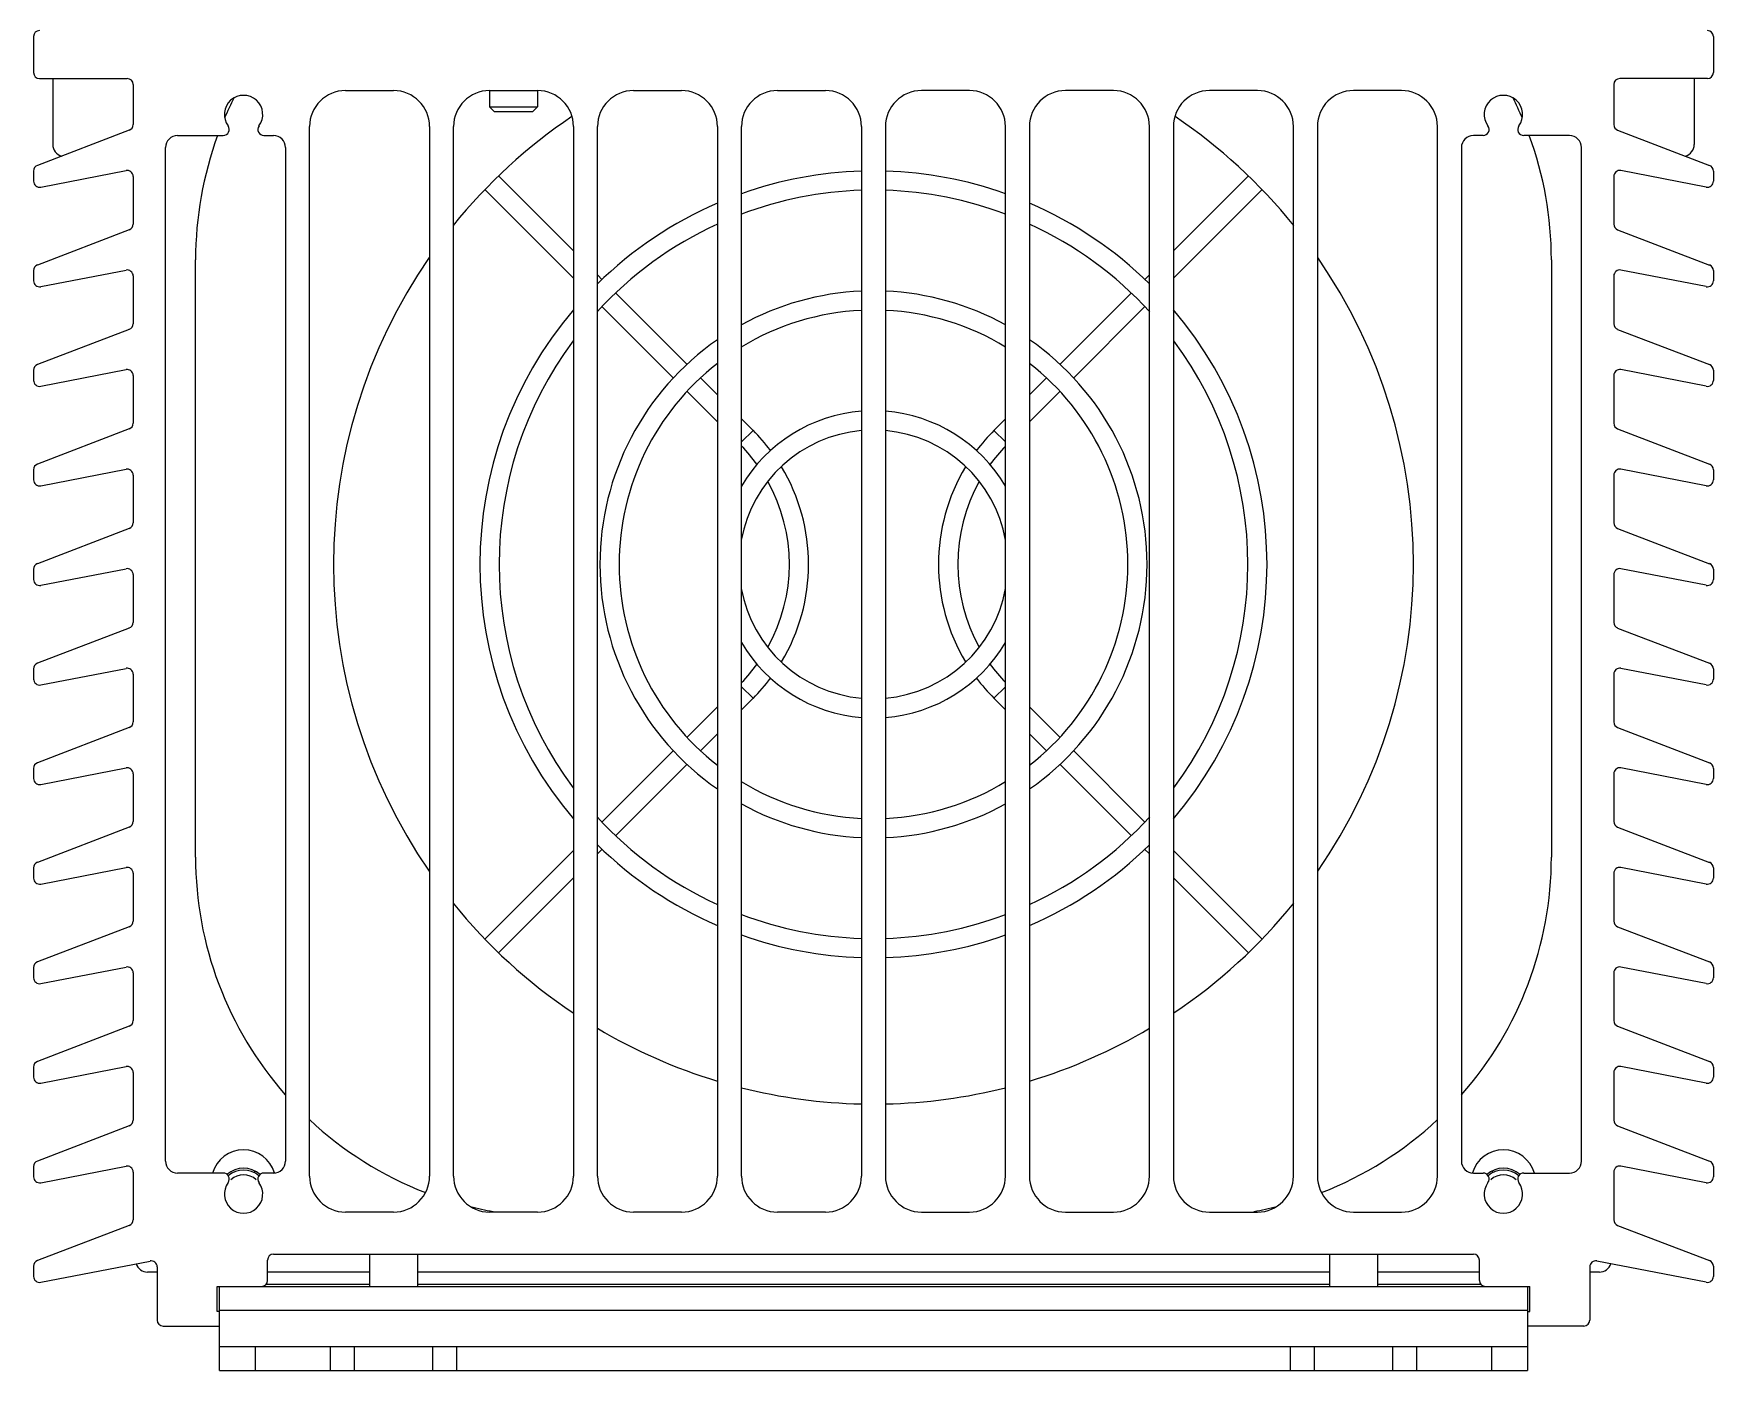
# Model space of a CAD drawing. Extents: x -425 to 6552, y -3049 to 3105.
# Drawn here: x 455.6 to 595.6, y -1290.4 to -1178.9 of the extents above; entities that cross this region are included whole.
import ezdxf

# ---------------------------------------------------------------- set-up
doc = ezdxf.new("R2010")
doc.units = 0
doc.layers.get('0').update_dxf_attribs({"linetype": 'CONTINUOUS'})

msp = doc.modelspace()

# ---------------------------------------------------------------- linework, layer by layer
at = {"color": 7, "linetype": 'CONTINUOUS'}
for p, q in [((455.59, -1179.19), (455.59, -1182.19)), ((595.59, -1179.19), (595.59, -1182.19)), ((456.09, -1182.69), (463.39, -1182.69)), ((457.19, -1182.69), (457.19, -1188.19)), ((595.09, -1182.69), (587.79, -1182.69)), ((593.99, -1182.69), (593.99, -1188.19)), ((463.89, -1183.19), (463.89, -1186.53)), ((481.59, -1183.69), (485.59, -1183.69)), ((493.59, -1183.69), (497.59, -1183.69)), ((493.59, -1183.69), (493.59, -1185.04)), ((497.59, -1183.69), (497.59, -1185.04)), ((505.59, -1183.69), (509.59, -1183.69)), ((517.59, -1183.69), (521.59, -1183.69)), ((533.59, -1183.69), (529.59, -1183.69)), ((545.59, -1183.69), (541.59, -1183.69)), ((557.59, -1183.69), (553.59, -1183.69)), ((569.59, -1183.69), (565.59, -1183.69)), ((587.29, -1183.19), (587.29, -1186.53)), ((493.59, -1185.04), (497.59, -1185.04)), ((493.99, -1185.44), (493.59, -1185.04)), ((493.99, -1185.44), (497.19, -1185.44)), ((497.19, -1185.44), (497.59, -1185.04)), ((463.57, -1187), (455.91, -1189.94)), ((478.59, -1274.19), (478.59, -1186.69)), ((488.59, -1186.69), (488.59, -1274.19)), ((490.59, -1274.19), (490.59, -1186.69)), ((500.59, -1186.69), (500.59, -1274.19)), ((502.59, -1274.19), (502.59, -1186.69)), ((512.59, -1186.69), (512.59, -1274.19)), ((514.59, -1274.19), (514.59, -1186.69)), ((524.59, -1186.69), (524.59, -1274.19)), ((526.59, -1186.69), (526.59, -1274.19)), ((536.59, -1274.19), (536.59, -1186.69)), ((538.59, -1186.69), (538.59, -1274.19)), ((548.59, -1274.19), (548.59, -1186.69)), ((550.59, -1186.69), (550.59, -1274.19)), ((560.59, -1274.19), (560.59, -1186.69)), ((562.59, -1186.69), (562.59, -1274.19)), ((572.59, -1274.19), (572.59, -1186.69)), ((587.61, -1187), (595.27, -1189.94)), ((466.59, -1272.94), (466.59, -1188.44)), ((467.59, -1187.44), (471.4, -1187.44)), ((474.78, -1187.44), (475.59, -1187.44)), ((476.59, -1188.44), (476.59, -1272.94)), ((574.59, -1188.44), (574.59, -1272.94)), ((576.4, -1187.44), (575.59, -1187.44)), ((583.59, -1187.44), (579.78, -1187.44)), ((584.59, -1272.94), (584.59, -1188.44)), ((455.59, -1190.4), (455.59, -1191.25)), ((456.19, -1191.74), (463.3, -1190.36)), ((463.89, -1190.85), (463.89, -1194.83)), ((500.59, -1197.06), (494.36, -1190.83)), ((550.59, -1197.06), (556.82, -1190.83)), ((587.29, -1190.85), (587.29, -1194.83)), ((595, -1191.74), (587.89, -1190.36)), ((595.59, -1190.4), (595.59, -1191.25)), ((500.59, -1199.32), (493.23, -1191.96)), ((550.59, -1199.32), (557.96, -1191.96)), ((463.57, -1195.3), (455.91, -1198.24)), ((587.61, -1195.3), (595.27, -1198.24)), ((469.09, -1247.59), (469.09, -1197.79)), ((582.09, -1197.79), (582.09, -1247.59)), ((455.59, -1198.7), (455.59, -1199.55)), ((456.19, -1200.04), (463.3, -1198.66)), ((463.89, -1199.15), (463.89, -1203.13)), ((502.99, -1199.46), (502.59, -1199.06)), ((548.19, -1199.46), (548.59, -1199.06)), ((587.29, -1199.15), (587.29, -1203.13)), ((595, -1200.04), (587.89, -1198.66)), ((595.59, -1198.7), (595.59, -1199.55)), ((510.06, -1206.53), (504.12, -1200.59)), ((541.12, -1206.53), (547.06, -1200.59)), ((508.93, -1207.66), (502.99, -1201.72)), ((542.25, -1207.66), (548.19, -1201.72)), ((463.57, -1203.6), (455.91, -1206.54)), ((587.61, -1203.6), (595.27, -1206.54)), ((455.59, -1207), (455.59, -1207.85)), ((456.19, -1208.34), (463.3, -1206.96)), ((463.89, -1207.45), (463.89, -1211.43)), ((512.59, -1209.06), (511.2, -1207.66)), ((538.59, -1209.06), (539.99, -1207.66)), ((587.29, -1207.45), (587.29, -1211.43)), ((595, -1208.34), (587.89, -1206.96)), ((595.59, -1207), (595.59, -1207.85)), ((512.59, -1211.32), (510.06, -1208.79)), ((538.59, -1211.32), (541.12, -1208.79)), ((463.57, -1211.9), (455.91, -1214.84)), ((515.55, -1212.02), (514.59, -1211.06)), ((515.55, -1212.02), (514.59, -1212.98)), ((535.63, -1212.02), (536.59, -1211.06)), ((535.63, -1212.02), (536.59, -1212.98)), ((587.61, -1211.9), (595.27, -1214.84)), ((455.59, -1215.3), (455.59, -1216.15)), ((456.19, -1216.64), (463.3, -1215.26)), ((463.89, -1215.75), (463.89, -1219.73)), ((587.29, -1215.75), (587.29, -1219.73)), ((595, -1216.64), (587.89, -1215.26)), ((595.59, -1215.3), (595.59, -1216.15)), ((463.57, -1220.2), (455.91, -1223.14)), ((587.61, -1220.2), (595.27, -1223.14)), ((456.19, -1224.94), (463.3, -1223.56)), ((595, -1224.94), (587.89, -1223.56)), ((455.59, -1223.6), (455.59, -1224.45)), ((463.89, -1224.05), (463.89, -1228.03)), ((587.29, -1224.05), (587.29, -1228.03)), ((595.59, -1223.6), (595.59, -1224.45)), ((463.57, -1228.5), (455.91, -1231.44)), ((587.61, -1228.5), (595.27, -1231.44)), ((455.59, -1231.9), (455.59, -1232.75)), ((456.19, -1233.24), (463.3, -1231.86)), ((595, -1233.24), (587.89, -1231.86)), ((595.59, -1231.9), (595.59, -1232.75)), ((463.89, -1232.35), (463.89, -1236.33)), ((587.29, -1232.35), (587.29, -1236.33)), ((515.55, -1234.36), (514.59, -1233.4)), ((515.55, -1234.36), (514.59, -1235.32)), ((535.63, -1234.36), (536.59, -1233.4)), ((535.63, -1234.36), (536.59, -1235.32)), ((512.59, -1235.06), (510.06, -1237.59)), ((538.59, -1235.06), (541.12, -1237.59)), ((463.57, -1236.8), (455.91, -1239.74)), ((512.59, -1237.32), (511.2, -1238.72)), ((538.59, -1237.32), (539.99, -1238.72)), ((587.61, -1236.8), (595.27, -1239.74)), ((508.93, -1238.72), (502.99, -1244.66)), ((542.25, -1238.72), (548.19, -1244.66)), ((455.59, -1240.2), (455.59, -1241.05)), ((456.19, -1241.54), (463.3, -1240.16)), ((510.06, -1239.85), (504.12, -1245.79)), ((541.12, -1239.85), (547.06, -1245.79)), ((595, -1241.54), (587.89, -1240.16)), ((595.59, -1240.2), (595.59, -1241.05)), ((463.89, -1240.65), (463.89, -1244.63)), ((587.29, -1240.65), (587.29, -1244.63)), ((463.57, -1245.1), (455.91, -1248.04)), ((587.61, -1245.1), (595.27, -1248.04)), ((500.59, -1247.06), (493.23, -1254.42)), ((502.99, -1246.93), (502.59, -1247.32)), ((548.19, -1246.93), (548.59, -1247.32)), ((550.59, -1247.06), (557.96, -1254.42)), ((455.59, -1248.5), (455.59, -1249.35)), ((456.19, -1249.84), (463.3, -1248.46)), ((595, -1249.84), (587.89, -1248.46)), ((595.59, -1248.5), (595.59, -1249.35)), ((463.89, -1248.95), (463.89, -1252.93)), ((500.59, -1249.32), (494.36, -1255.55)), ((550.59, -1249.32), (556.82, -1255.55)), ((587.29, -1248.95), (587.29, -1252.93)), ((463.57, -1253.4), (455.91, -1256.34)), ((587.61, -1253.4), (595.27, -1256.34)), ((455.59, -1256.8), (455.59, -1257.65)), ((456.19, -1258.14), (463.3, -1256.76)), ((595, -1258.14), (587.89, -1256.76)), ((595.59, -1256.8), (595.59, -1257.65)), ((463.89, -1257.25), (463.89, -1261.23)), ((587.29, -1257.25), (587.29, -1261.23)), ((463.57, -1261.7), (455.91, -1264.64)), ((587.61, -1261.7), (595.27, -1264.64)), ((455.59, -1265.1), (455.59, -1265.95)), ((456.19, -1266.44), (463.3, -1265.06)), ((463.89, -1265.55), (463.89, -1269.53)), ((587.29, -1265.55), (587.29, -1269.53)), ((595, -1266.44), (587.89, -1265.06)), ((595.59, -1265.1), (595.59, -1265.95)), ((463.57, -1270), (455.91, -1272.94)), ((587.61, -1270), (595.27, -1272.94)), ((455.59, -1273.4), (455.59, -1274.25)), ((456.19, -1274.74), (463.3, -1273.36)), ((463.89, -1273.85), (463.89, -1277.83)), ((471.4, -1273.94), (467.59, -1273.94)), ((474.03, -1273.76), (473.97, -1273.89)), ((475.59, -1273.94), (474.78, -1273.94)), ((575.59, -1273.94), (576.4, -1273.94)), ((577.15, -1273.76), (577.22, -1273.89)), ((579.78, -1273.94), (583.59, -1273.94)), ((587.29, -1273.85), (587.29, -1277.83)), ((595, -1274.74), (587.89, -1273.36)), ((595.59, -1273.4), (595.59, -1274.25)), ((485.59, -1277.19), (481.59, -1277.19)), ((497.59, -1277.19), (493.59, -1277.19)), ((509.59, -1277.19), (505.59, -1277.19)), ((521.59, -1277.19), (517.59, -1277.19)), ((529.59, -1277.19), (533.59, -1277.19)), ((541.59, -1277.19), (545.59, -1277.19)), ((553.59, -1277.19), (557.59, -1277.19)), ((565.59, -1277.19), (569.59, -1277.19)), ((463.57, -1278.3), (455.91, -1281.24)), ((587.61, -1278.3), (595.27, -1281.24)), ((475.59, -1280.69), (575.59, -1280.69)), ((483.59, -1280.69), (483.59, -1283.39)), ((487.59, -1280.69), (487.59, -1283.39)), ((563.59, -1280.69), (563.59, -1283.39)), ((567.59, -1280.69), (567.59, -1283.39)), ((455.59, -1281.7), (455.59, -1282.55)), ((456.19, -1283.04), (465.3, -1281.27)), ((465.89, -1282.19), (465.09, -1282.19)), ((465.89, -1281.76), (465.89, -1286.19)), ((475.09, -1282.89), (475.09, -1281.19)), ((483.59, -1282.19), (475.09, -1282.19)), ((563.59, -1282.19), (487.59, -1282.19)), ((576.09, -1282.19), (567.59, -1282.19)), ((576.09, -1282.89), (576.09, -1281.19)), ((585.29, -1281.76), (585.29, -1286.19)), ((586.09, -1282.19), (585.29, -1282.19)), ((595, -1283.04), (585.89, -1281.27)), ((595.59, -1281.7), (595.59, -1282.55)), ((470.89, -1283.39), (580.29, -1283.39)), ((470.89, -1285.49), (470.89, -1283.39)), ((471.09, -1290.39), (471.09, -1283.39)), ((474.99, -1283.19), (483.59, -1283.19)), ((487.59, -1283.19), (563.59, -1283.19)), ((567.59, -1283.19), (576.2, -1283.19)), ((580.09, -1283.39), (580.09, -1290.39)), ((580.29, -1285.49), (580.29, -1283.39)), ((471.09, -1285.49), (470.89, -1285.49)), ((580.09, -1285.39), (471.09, -1285.39)), ((580.09, -1285.49), (580.29, -1285.49)), ((466.39, -1286.69), (471.09, -1286.69)), ((584.79, -1286.69), (580.09, -1286.69)), ((471.09, -1288.39), (580.09, -1288.39)), ((474.09, -1290.39), (474.09, -1288.39)), ((480.34, -1290.39), (480.34, -1288.39)), ((482.34, -1290.39), (482.34, -1288.39)), ((488.84, -1288.39), (488.84, -1290.39)), ((490.84, -1288.39), (490.84, -1290.39)), ((560.34, -1290.39), (560.34, -1288.39)), ((562.34, -1290.39), (562.34, -1288.39)), ((568.84, -1288.39), (568.84, -1290.39)), ((570.84, -1288.39), (570.84, -1290.39)), ((577.09, -1288.39), (577.09, -1290.39)), ((471.09, -1290.39), (580.09, -1290.39))]:
    msp.add_line(p, q, dxfattribs=at)
for centre, radius, start, end in [((456.09, -1179.19), 0.5, 90, 180), ((595.09, -1179.19), 0.5, 0, 90), ((456.09, -1182.19), 0.5, 180, 270), ((463.39, -1183.19), 0.5, 0, 90), ((587.79, -1183.19), 0.5, 90, 180), ((595.09, -1182.19), 0.5, 270, 0), ((473.09, -1185.69), 1.6, 323.4704, 216.5296), ((499.09, -1197.79), 30, 153.2252, 156.8619), ((481.59, -1186.69), 3, 90, 180), ((485.59, -1186.69), 3, 0, 90), ((493.59, -1186.69), 3, 90, 180), ((497.59, -1186.69), 3, 0, 90), ((505.59, -1186.69), 3, 90, 180), ((509.59, -1186.69), 3, 0, 90), ((517.59, -1186.69), 3, 90, 180), ((521.59, -1186.69), 3, 0, 90), ((529.59, -1186.69), 3, 90, 180), ((533.59, -1186.69), 3, 0, 90), ((541.59, -1186.69), 3, 90, 180), ((545.59, -1186.69), 3, 0, 90), ((553.59, -1186.69), 3, 90, 180), ((557.59, -1186.69), 3, 0, 90), ((565.59, -1186.69), 3, 90, 180), ((569.59, -1186.69), 3, 0, 90), ((578.09, -1185.69), 1.6, 323.4704, 216.5296), ((552.09, -1197.79), 30, 23.1381, 26.7748), ((463.39, -1186.53), 0.5, 291, 0), ((471.4, -1186.94), 0.5, 270, 36.5296), ((474.78, -1186.94), 0.5, 143.4704, 270), ((525.59, -1223.19), 45, 123.9595, 141.1117), ((525.59, -1223.19), 45, 38.8883, 56.0405), ((576.4, -1186.94), 0.5, 270, 36.5296), ((579.78, -1186.94), 0.5, 143.4704, 270), ((587.79, -1186.53), 0.5, 180, 249), ((458.19, -1188.19), 1, 180, 255.6843), ((467.59, -1188.44), 1, 90, 180), ((499.09, -1197.79), 30, 159.816, 180), ((475.59, -1188.44), 1, 0, 90), ((575.59, -1188.44), 1, 90, 180), ((552.09, -1197.79), 30, 0, 20.184), ((583.59, -1188.44), 1, 0, 90), ((592.99, -1188.19), 1, 284.3157, 0), ((456.09, -1190.4), 0.5, 111, 180), ((595.09, -1190.4), 0.5, 0, 69), ((456.09, -1191.25), 0.5, 180, 281), ((463.39, -1190.85), 0.5, 0, 101), ((525.59, -1223.19), 32.8, 91.749, 109.6001), ((525.59, -1223.19), 32.8, 70.3999, 88.251), ((587.79, -1190.85), 0.5, 79, 180), ((595.09, -1191.25), 0.5, 259, 0), ((525.59, -1223.19), 31.2, 91.8387, 110.6541), ((525.59, -1223.19), 31.2, 69.3459, 88.1613), ((525.59, -1223.19), 32.8, 113.3699, 134.5423), ((525.59, -1223.19), 32.8, 45.4577, 66.6301), ((463.39, -1194.83), 0.5, 291, 0), ((525.59, -1223.19), 31.2, 114.6308, 137.5512), ((525.59, -1223.19), 31.2, 42.4488, 65.3692), ((587.79, -1194.83), 0.5, 180, 249), ((456.09, -1198.7), 0.5, 111, 180), ((525.59, -1223.19), 45, 145.3593, 214.6407), ((525.59, -1223.19), 45, 325.3593, 34.6407), ((595.09, -1198.7), 0.5, 0, 69), ((456.09, -1199.55), 0.5, 180, 281), ((463.39, -1199.15), 0.5, 0, 101), ((587.79, -1199.15), 0.5, 79, 180), ((595.09, -1199.55), 0.5, 259, 0), ((525.59, -1223.19), 22.8, 92.517, 118.8641), ((525.59, -1223.19), 22.8, 61.1359, 87.483), ((525.59, -1223.19), 32.8, 139.6734, 220.3266), ((525.59, -1223.19), 21.2, 92.707, 121.2973), ((525.59, -1223.19), 21.2, 58.7027, 87.293), ((525.59, -1223.19), 32.8, 319.6734, 40.3266), ((463.39, -1203.13), 0.5, 291, 0), ((587.79, -1203.13), 0.5, 180, 249), ((525.59, -1223.19), 31.2, 143.3176, 216.6824), ((525.59, -1223.19), 22.8, 124.7923, 235.2077), ((525.59, -1223.19), 22.8, 304.7923, 55.2077), ((525.59, -1223.19), 31.2, 323.3176, 36.6824), ((456.09, -1207), 0.5, 111, 180), ((525.59, -1223.19), 21.2, 127.8631, 232.1369), ((525.59, -1223.19), 21.2, 307.8631, 52.1369), ((595.09, -1207), 0.5, 0, 69), ((456.09, -1207.85), 0.5, 180, 281), ((463.39, -1207.45), 0.5, 0, 101), ((587.79, -1207.45), 0.5, 79, 180), ((595.09, -1207.85), 0.5, 259, 0), ((525.59, -1223.19), 12.8, 94.4856, 149.3564), ((525.59, -1223.19), 12.8, 30.6436, 85.5144), ((463.39, -1211.43), 0.5, 291, 0), ((525.59, -1223.19), 11.2, 95.1264, 169.612), ((504.38, -1223.19), 15.8, 36.8602, 45), ((525.59, -1223.19), 11.2, 10.388, 84.8736), ((546.81, -1223.19), 15.8, 135, 143.1398), ((587.79, -1211.43), 0.5, 180, 249), ((504.38, -1223.19), 14.2, 35.8488, 43.9644), ((546.81, -1223.19), 14.2, 136.0356, 144.1512), ((456.09, -1215.3), 0.5, 111, 180), ((504.38, -1223.19), 15.8, 328.9921, 31.0079), ((546.81, -1223.19), 15.8, 148.9921, 211.0079), ((595.09, -1215.3), 0.5, 0, 69), ((456.09, -1216.15), 0.5, 180, 281), ((463.39, -1215.75), 0.5, 0, 101), ((504.38, -1223.19), 14.2, 330.8977, 29.1023), ((546.81, -1223.19), 14.2, 150.8977, 209.1023), ((587.79, -1215.75), 0.5, 79, 180), ((595.09, -1216.15), 0.5, 259, 0), ((463.39, -1219.73), 0.5, 291, 0), ((587.79, -1219.73), 0.5, 180, 249), ((456.09, -1223.6), 0.5, 111, 180), ((463.39, -1224.05), 0.5, 0, 101), ((587.79, -1224.05), 0.5, 79, 180), ((595.09, -1223.6), 0.5, 0, 69), ((456.09, -1224.45), 0.5, 180, 281), ((595.09, -1224.45), 0.5, 259, 0), ((525.59, -1223.19), 11.2, 190.388, 264.8736), ((525.59, -1223.19), 11.2, 275.1264, 349.612), ((463.39, -1228.03), 0.5, 291, 0), ((587.79, -1228.03), 0.5, 180, 249), ((525.59, -1223.19), 12.8, 210.6436, 265.5144), ((525.59, -1223.19), 12.8, 274.4856, 329.3564), ((456.09, -1231.9), 0.5, 111, 180), ((463.39, -1232.35), 0.5, 0, 101), ((504.38, -1223.19), 14.2, 316.0356, 324.1512), ((546.81, -1223.19), 14.2, 215.8488, 223.9644), ((587.79, -1232.35), 0.5, 79, 180), ((595.09, -1231.9), 0.5, 0, 69), ((456.09, -1232.75), 0.5, 180, 281), ((504.38, -1223.19), 15.8, 315, 323.1398), ((546.81, -1223.19), 15.8, 216.8602, 225), ((595.09, -1232.75), 0.5, 259, 0), ((463.39, -1236.33), 0.5, 291, 0), ((587.79, -1236.33), 0.5, 180, 249), ((456.09, -1240.2), 0.5, 111, 180), ((463.39, -1240.65), 0.5, 0, 101), ((587.79, -1240.65), 0.5, 79, 180), ((595.09, -1240.2), 0.5, 0, 69), ((456.09, -1241.05), 0.5, 180, 281), ((525.59, -1223.19), 21.2, 238.7027, 267.293), ((525.59, -1223.19), 21.2, 272.707, 301.2973), ((595.09, -1241.05), 0.5, 259, 0), ((525.59, -1223.19), 22.8, 241.1359, 267.483), ((525.59, -1223.19), 22.8, 272.517, 298.8641), ((525.59, -1223.19), 31.2, 222.4488, 245.3692), ((525.59, -1223.19), 31.2, 294.6308, 317.5512), ((463.39, -1244.63), 0.5, 291, 0), ((587.79, -1244.63), 0.5, 180, 249), ((525.59, -1223.19), 32.8, 225.4577, 246.6301), ((525.59, -1223.19), 32.8, 293.3699, 314.5423), ((456.09, -1248.5), 0.5, 111, 180), ((463.39, -1248.95), 0.5, 0, 101), ((499.09, -1247.59), 30, 180, 221.3564), ((552.09, -1247.59), 30, 318.6436, 0), ((587.79, -1248.95), 0.5, 79, 180), ((595.09, -1248.5), 0.5, 0, 69), ((456.09, -1249.35), 0.5, 180, 281), ((595.09, -1249.35), 0.5, 259, 0), ((525.59, -1223.19), 45, 218.8883, 236.2177), ((525.59, -1223.19), 45, 303.7823, 321.1117), ((463.39, -1252.93), 0.5, 291, 0), ((525.59, -1223.19), 31.2, 249.3459, 268.1613), ((525.59, -1223.19), 31.2, 271.8387, 290.6541), ((587.79, -1252.93), 0.5, 180, 249), ((525.59, -1223.19), 32.8, 250.3999, 268.251), ((525.59, -1223.19), 32.8, 271.749, 289.6001), ((456.09, -1256.8), 0.5, 111, 180), ((463.39, -1257.25), 0.5, 0, 101), ((587.79, -1257.25), 0.5, 79, 180), ((595.09, -1256.8), 0.5, 0, 69), ((456.09, -1257.65), 0.5, 180, 281), ((595.09, -1257.65), 0.5, 259, 0), ((463.39, -1261.23), 0.5, 291, 0), ((587.79, -1261.23), 0.5, 180, 249), ((525.59, -1223.19), 45, 239.2491, 253.1954), ((525.59, -1223.19), 45, 286.8046, 300.7509), ((456.09, -1265.1), 0.5, 111, 180), ((463.39, -1265.55), 0.5, 0, 101), ((587.79, -1265.55), 0.5, 79, 180), ((595.09, -1265.1), 0.5, 0, 69), ((456.09, -1265.95), 0.5, 180, 281), ((525.59, -1223.19), 45, 255.8436, 268.7287), ((525.59, -1223.19), 45, 271.2713, 284.1564), ((595.09, -1265.95), 0.5, 259, 0), ((463.39, -1269.53), 0.5, 291, 0), ((499.09, -1247.59), 30, 226.8514, 248.8358), ((552.09, -1247.59), 30, 291.1642, 313.1486), ((587.79, -1269.53), 0.5, 180, 249), ((473.09, -1274.69), 2.69, 16.6106, 163.7744), ((578.09, -1274.69), 2.69, 16.2256, 163.5404), ((456.09, -1273.4), 0.5, 111, 180), ((463.39, -1273.85), 0.5, 0, 101), ((467.59, -1272.94), 1, 180, 270), ((471.4, -1274.44), 0.5, 323.4704, 90), ((473.09, -1275.69), 2.15, 49.9029, 130.0971), ((473.09, -1275.69), 2, 50.1003, 129.8997), ((474.78, -1274.44), 0.5, 90, 216.5296), ((475.59, -1272.94), 1, 270, 0), ((575.59, -1272.94), 1, 180, 270), ((576.4, -1274.44), 0.5, 323.4704, 90), ((578.09, -1275.69), 2.15, 49.9029, 130.0971), ((578.09, -1275.69), 2, 50.1003, 129.8997), ((579.78, -1274.44), 0.5, 90, 216.5296), ((583.59, -1272.94), 1, 270, 0), ((587.79, -1273.85), 0.5, 79, 180), ((595.09, -1273.4), 0.5, 0, 69), ((456.09, -1274.25), 0.5, 180, 281), ((473.09, -1275.69), 1.6, 143.4704, 36.5296), ((473.09, -1275.69), 1.6, 48.4583, 131.5417), ((481.59, -1274.19), 3, 180, 270), ((485.59, -1274.19), 3, 270, 0), ((493.59, -1274.19), 3, 180, 270), ((497.59, -1274.19), 3, 270, 0), ((505.59, -1274.19), 3, 180, 270), ((509.59, -1274.19), 3, 270, 0), ((517.59, -1274.19), 3, 180, 270), ((521.59, -1274.19), 3, 270, 0), ((529.59, -1274.19), 3, 180, 270), ((533.59, -1274.19), 3, 270, 0), ((541.59, -1274.19), 3, 180, 270), ((545.59, -1274.19), 3, 270, 0), ((553.59, -1274.19), 3, 180, 270), ((557.59, -1274.19), 3, 270, 0), ((565.59, -1274.19), 3, 180, 270), ((569.59, -1274.19), 3, 270, 0), ((578.09, -1275.69), 1.6, 143.4704, 36.5296), ((578.09, -1275.69), 1.6, 48.4583, 131.5417), ((595.09, -1274.25), 0.5, 259, 0), ((499.09, -1247.59), 30, 256.2921, 260), ((552.09, -1247.59), 30, 280, 283.7079), ((463.39, -1277.83), 0.5, 291, 0), ((587.79, -1277.83), 0.5, 180, 249), ((475.59, -1281.19), 0.5, 90, 180), ((575.59, -1281.19), 0.5, 0, 90), ((456.09, -1281.7), 0.5, 111, 180), ((465.09, -1281.19), 1, 197.9148, 270), ((465.39, -1281.76), 0.5, 0, 101), ((585.79, -1281.76), 0.5, 79, 180), ((586.09, -1281.19), 1, 270, 342.0852), ((595.09, -1281.7), 0.5, 0, 69), ((456.09, -1282.55), 0.5, 180, 281), ((474.59, -1282.89), 0.5, 270, 0), ((576.59, -1282.89), 0.5, 180, 270), ((595.09, -1282.55), 0.5, 259, 0), ((466.39, -1286.19), 0.5, 180, 270), ((584.79, -1286.19), 0.5, 270, 0)]:
    msp.add_arc(centre, radius, start, end, dxfattribs=at)

doc.saveas('drawing.dxf')
